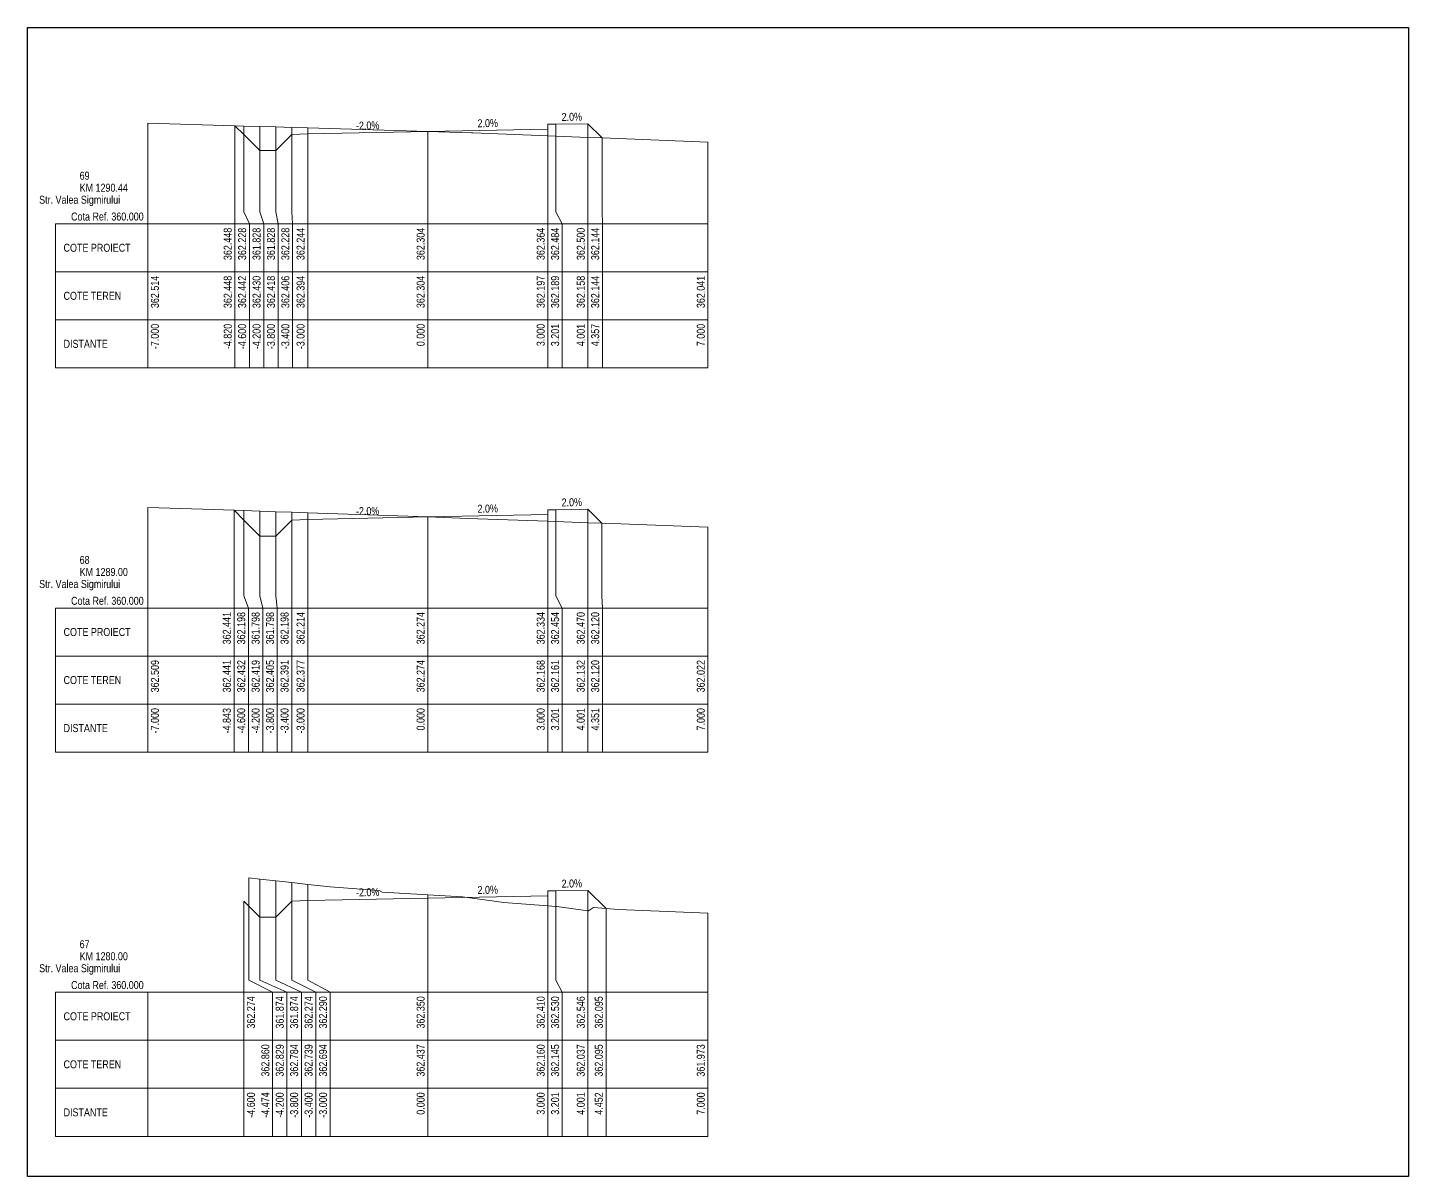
# Model space of a CAD drawing. Extents: x 1 to 634, y 0 to 594.
# Drawn here: x 600 to 634.5, y 0 to 28.7 of the extents above; entities that cross this region are included whole.
import ezdxf
from ezdxf.enums import TextEntityAlignment as Align

# ---------------------------------------------------------------- set-up
doc = ezdxf.new("R2010")
doc.units = 0
doc.header["$MEASUREMENT"] = 0
doc.layers.add('ARD-No Plot', color=1, linetype='Continuous', lineweight=0, plot=False)
for name, color, linetype, lineweight in [('Cartus', 7, 'Continuous', 0), ('DESIGN-TEXT', 7, 'Continuous', 0), ('EXISTING-TEXT', 7, 'Continuous', 0), ('LINES', 7, 'Continuous', 0), ('Text', 7, 'Continuous', 0), ('X-RL', 7, 'Continuous', 0), ('XPLOT-DESIGN', 5, 'Continuous', 0), ('XPLOT-EXISTING', 3, 'Continuous', 0), ('XPLOT-GRADE', 7, 'Continuous', 0), ('XPLOT-KM', 7, 'Continuous', 0), ('XPLOT-TITLE', 7, 'Continuous', 0)]:
    doc.layers.add(name, color=color, linetype=linetype, lineweight=lineweight)
doc.styles.add('$12$$0$Arial', font='arial.ttf', dxfattribs={"width": 0.8})

# ---------------------------------------------------------------- blocks, each defined once
blk = doc.blocks.new('$11$$0$A3_TRANSV_ALIN_TIRENA')
at = {"layer": ''}
blk.add_lwpolyline([(0, 0), (0, 287), (345, 287), (345, 0)], close=True, dxfattribs=at)

msp = doc.modelspace()

# ---------------------------------------------------------------- linework, layer by layer
at = {"layer": 'LINES'}
for p, q in [((603, 24.1), (603, 26.314)), ((603, 24.1), (603, 26.314)), ((605.18, 24.1), (605.18, 26.248)), ((605.18, 24.1), (605.18, 26.248)), ((605.18, 24.1), (605.18, 26.248)), ((605.4, 24.1), (605.4, 26.242)), ((605.4, 24.1), (605.4, 26.242)), ((605.4, 24.1), (605.4, 26.242)), ((605.8, 24.1), (605.8, 26.23)), ((605.8, 24.1), (605.8, 26.23)), ((605.8, 24.1), (605.8, 26.23)), ((613.201, 24.1), (613.201, 26.284)), ((613.201, 24.1), (613.201, 26.284)), ((613.201, 24.1), (613.201, 26.284)), ((614.001, 24.1), (614.001, 26.3)), ((614.001, 24.1), (614.001, 26.3)), ((614.001, 24.1), (614.001, 26.3)), ((606.2, 24.1), (606.2, 26.218)), ((606.2, 24.1), (606.2, 26.218)), ((606.2, 24.1), (606.2, 26.218)), ((606.6, 24.1), (606.6, 26.206)), ((606.6, 24.1), (606.6, 26.206)), ((606.6, 24.1), (606.6, 26.206)), ((607, 24.1), (607, 26.194)), ((607, 24.1), (607, 26.194)), ((607, 24.1), (607, 26.194)), ((610, 24.1), (610, 26.104)), ((610, 24.1), (610, 26.104)), ((610, 24.1), (610, 26.104)), ((613, 24.1), (613, 26.164)), ((613, 24.1), (613, 26.164)), ((613, 24.1), (613, 26.164)), ((614.357, 24.1), (614.357, 25.944)), ((614.357, 24.1), (614.357, 25.944)), ((614.357, 24.1), (614.357, 25.944)), ((617, 24.1), (617, 25.841)), ((617, 24.1), (617, 25.841)), ((603, 23.8), (603, 24.1)), ((603, 23.8), (603, 24.1)), ((605.18, 23.8), (605.18, 24.1)), ((605.18, 23.8), (605.18, 24.1)), ((605.18, 23.8), (605.18, 24.1)), ((605.54, 23.8), (605.4, 24.1)), ((605.54, 23.8), (605.4, 24.1)), ((605.54, 23.8), (605.4, 24.1)), ((605.9, 23.8), (605.8, 24.1)), ((605.9, 23.8), (605.8, 24.1)), ((605.9, 23.8), (605.8, 24.1)), ((606.26, 23.8), (606.2, 24.1)), ((606.26, 23.8), (606.2, 24.1)), ((606.26, 23.8), (606.2, 24.1)), ((606.62, 23.8), (606.6, 24.1)), ((606.62, 23.8), (606.6, 24.1)), ((606.62, 23.8), (606.6, 24.1)), ((607, 23.8), (607, 24.1)), ((607, 23.8), (607, 24.1)), ((607, 23.8), (607, 24.1)), ((610, 23.8), (610, 24.1)), ((610, 23.8), (610, 24.1)), ((610, 23.8), (610, 24.1)), ((613, 23.8), (613, 24.1)), ((613, 23.8), (613, 24.1)), ((613, 23.8), (613, 24.1)), ((613.36, 23.8), (613.201, 24.1)), ((613.36, 23.8), (613.201, 24.1)), ((613.36, 23.8), (613.201, 24.1)), ((614.001, 23.8), (614.001, 24.1)), ((614.001, 23.8), (614.001, 24.1)), ((614.001, 23.8), (614.001, 24.1)), ((614.361, 23.8), (614.357, 24.1)), ((614.361, 23.8), (614.357, 24.1)), ((614.361, 23.8), (614.357, 24.1)), ((617, 23.8), (617, 24.1)), ((617, 23.8), (617, 24.1)), ((600.698, 22.6), (600.698, 23.8)), ((600.698, 23.8), (603, 23.8)), ((603, 20.2), (603, 23.8)), ((603, 20.2), (603, 23.8)), ((603, 20.2), (603, 23.8)), ((603, 23.8), (617, 23.8)), ((605.18, 20.2), (605.18, 23.8)), ((605.18, 20.2), (605.18, 23.8)), ((605.18, 20.2), (605.18, 23.8)), ((605.54, 20.2), (605.54, 23.8)), ((605.54, 20.2), (605.54, 23.8)), ((605.54, 20.2), (605.54, 23.8)), ((605.9, 20.2), (605.9, 23.8)), ((605.9, 20.2), (605.9, 23.8)), ((605.9, 20.2), (605.9, 23.8)), ((606.26, 20.2), (606.26, 23.8)), ((606.26, 20.2), (606.26, 23.8)), ((606.26, 20.2), (606.26, 23.8)), ((606.62, 20.2), (606.62, 23.8)), ((606.62, 20.2), (606.62, 23.8)), ((606.62, 20.2), (606.62, 23.8)), ((607, 20.2), (607, 23.8)), ((607, 20.2), (607, 23.8)), ((607, 20.2), (607, 23.8)), ((610, 20.2), (610, 23.8)), ((610, 20.2), (610, 23.8)), ((610, 20.2), (610, 23.8)), ((613, 20.2), (613, 23.8)), ((613, 20.2), (613, 23.8)), ((613, 20.2), (613, 23.8)), ((613.36, 20.2), (613.36, 23.8)), ((613.36, 20.2), (613.36, 23.8)), ((613.36, 20.2), (613.36, 23.8)), ((614.001, 20.2), (614.001, 23.8)), ((614.001, 20.2), (614.001, 23.8)), ((614.001, 20.2), (614.001, 23.8)), ((614.361, 20.2), (614.361, 23.8)), ((614.361, 20.2), (614.361, 23.8)), ((614.361, 20.2), (614.361, 23.8)), ((617, 20.2), (617, 23.8)), ((617, 20.2), (617, 23.8)), ((617, 20.2), (617, 23.8)), ((600.698, 21.4), (600.698, 22.6)), ((600.698, 22.6), (603, 22.6)), ((603, 22.6), (600.698, 22.6)), ((603, 22.6), (617, 22.6)), ((600.698, 20.2), (600.698, 21.4)), ((600.698, 21.4), (603, 21.4)), ((603, 21.4), (600.698, 21.4)), ((603, 21.4), (617, 21.4)), ((603, 20.2), (600.698, 20.2)), ((603, 20.2), (617, 20.2)), ((603, 14.5), (603, 16.709)), ((603, 14.5), (603, 16.709)), ((605.157, 14.5), (605.157, 16.641)), ((605.157, 14.5), (605.157, 16.641)), ((605.157, 14.5), (605.157, 16.641)), ((605.4, 14.5), (605.4, 16.632)), ((605.4, 14.5), (605.4, 16.632)), ((605.4, 14.5), (605.4, 16.632)), ((605.8, 14.5), (605.8, 16.619)), ((605.8, 14.5), (605.8, 16.619)), ((605.8, 14.5), (605.8, 16.619)), ((606.2, 14.5), (606.2, 16.605)), ((606.2, 14.5), (606.2, 16.605)), ((606.2, 14.5), (606.2, 16.605)), ((606.6, 14.5), (606.6, 16.591)), ((606.6, 14.5), (606.6, 16.591)), ((606.6, 14.5), (606.6, 16.591)), ((607, 14.5), (607, 16.577)), ((607, 14.5), (607, 16.577)), ((607, 14.5), (607, 16.577)), ((613.201, 14.5), (613.201, 16.654)), ((613.201, 14.5), (613.201, 16.654)), ((613.201, 14.5), (613.201, 16.654)), ((614.001, 14.5), (614.001, 16.67)), ((614.001, 14.5), (614.001, 16.67)), ((614.001, 14.5), (614.001, 16.67)), ((610, 14.5), (610, 16.474)), ((610, 14.5), (610, 16.474)), ((610, 14.5), (610, 16.474)), ((613, 14.5), (613, 16.534)), ((613, 14.5), (613, 16.534)), ((613, 14.5), (613, 16.534)), ((614.351, 14.5), (614.351, 16.32)), ((614.351, 14.5), (614.351, 16.32)), ((614.351, 14.5), (614.351, 16.32)), ((617, 14.5), (617, 16.222)), ((617, 14.5), (617, 16.222)), ((603, 14.2), (603, 14.5)), ((603, 14.2), (603, 14.5)), ((605.157, 14.2), (605.157, 14.5)), ((605.157, 14.2), (605.157, 14.5)), ((605.157, 14.2), (605.157, 14.5)), ((605.517, 14.2), (605.4, 14.5)), ((605.517, 14.2), (605.4, 14.5)), ((605.517, 14.2), (605.4, 14.5)), ((605.877, 14.2), (605.8, 14.5)), ((605.877, 14.2), (605.8, 14.5)), ((605.877, 14.2), (605.8, 14.5)), ((606.237, 14.2), (606.2, 14.5)), ((606.237, 14.2), (606.2, 14.5)), ((606.237, 14.2), (606.2, 14.5)), ((606.6, 14.2), (606.6, 14.5)), ((606.6, 14.2), (606.6, 14.5)), ((606.6, 14.2), (606.6, 14.5)), ((607, 14.2), (607, 14.5)), ((607, 14.2), (607, 14.5)), ((607, 14.2), (607, 14.5)), ((610, 14.2), (610, 14.5)), ((610, 14.2), (610, 14.5)), ((610, 14.2), (610, 14.5)), ((613, 14.2), (613, 14.5)), ((613, 14.2), (613, 14.5)), ((613, 14.2), (613, 14.5)), ((613.36, 14.2), (613.201, 14.5)), ((613.36, 14.2), (613.201, 14.5)), ((613.36, 14.2), (613.201, 14.5)), ((614.001, 14.2), (614.001, 14.5)), ((614.001, 14.2), (614.001, 14.5)), ((614.001, 14.2), (614.001, 14.5)), ((614.361, 14.2), (614.351, 14.5)), ((614.361, 14.2), (614.351, 14.5)), ((614.361, 14.2), (614.351, 14.5)), ((617, 14.2), (617, 14.5)), ((617, 14.2), (617, 14.5)), ((600.698, 13), (600.698, 14.2)), ((600.698, 14.2), (603, 14.2)), ((603, 10.6), (603, 14.2)), ((603, 10.6), (603, 14.2)), ((603, 10.6), (603, 14.2)), ((603, 14.2), (617, 14.2)), ((605.157, 10.6), (605.157, 14.2)), ((605.157, 10.6), (605.157, 14.2)), ((605.157, 10.6), (605.157, 14.2)), ((605.517, 10.6), (605.517, 14.2)), ((605.517, 10.6), (605.517, 14.2)), ((605.517, 10.6), (605.517, 14.2)), ((605.877, 10.6), (605.877, 14.2)), ((605.877, 10.6), (605.877, 14.2)), ((605.877, 10.6), (605.877, 14.2)), ((606.237, 10.6), (606.237, 14.2)), ((606.237, 10.6), (606.237, 14.2)), ((606.237, 10.6), (606.237, 14.2)), ((606.6, 10.6), (606.6, 14.2)), ((606.6, 10.6), (606.6, 14.2)), ((606.6, 10.6), (606.6, 14.2)), ((607, 10.6), (607, 14.2)), ((607, 10.6), (607, 14.2)), ((607, 10.6), (607, 14.2)), ((610, 10.6), (610, 14.2)), ((610, 10.6), (610, 14.2)), ((610, 10.6), (610, 14.2)), ((613, 10.6), (613, 14.2)), ((613, 10.6), (613, 14.2)), ((613, 10.6), (613, 14.2)), ((613.36, 10.6), (613.36, 14.2)), ((613.36, 10.6), (613.36, 14.2)), ((613.36, 10.6), (613.36, 14.2)), ((614.001, 10.6), (614.001, 14.2)), ((614.001, 10.6), (614.001, 14.2)), ((614.001, 10.6), (614.001, 14.2)), ((614.361, 10.6), (614.361, 14.2)), ((614.361, 10.6), (614.361, 14.2)), ((614.361, 10.6), (614.361, 14.2)), ((617, 10.6), (617, 14.2)), ((617, 10.6), (617, 14.2)), ((617, 10.6), (617, 14.2)), ((600.698, 11.8), (600.698, 13)), ((600.698, 13), (603, 13)), ((603, 13), (600.698, 13)), ((603, 13), (617, 13)), ((600.698, 10.6), (600.698, 11.8)), ((600.698, 11.8), (603, 11.8)), ((603, 11.8), (600.698, 11.8)), ((603, 11.8), (617, 11.8)), ((603, 10.6), (600.698, 10.6)), ((603, 10.6), (617, 10.6)), ((605.526, 4.9), (605.526, 7.46)), ((605.526, 4.9), (605.526, 7.46)), ((605.8, 4.9), (605.8, 7.429)), ((605.8, 4.9), (605.8, 7.429)), ((605.8, 4.9), (605.8, 7.429)), ((606.2, 4.9), (606.2, 7.384)), ((606.2, 4.9), (606.2, 7.384)), ((606.2, 4.9), (606.2, 7.384)), ((606.6, 4.9), (606.6, 7.339)), ((606.6, 4.9), (606.6, 7.339)), ((606.6, 4.9), (606.6, 7.339)), ((607, 4.9), (607, 7.294)), ((607, 4.9), (607, 7.294)), ((607, 4.9), (607, 7.294)), ((610, 4.9), (610, 7.037)), ((610, 4.9), (610, 7.037)), ((610, 4.9), (610, 7.037)), ((613, 4.9), (613, 7.01)), ((613, 4.9), (613, 7.01)), ((613, 4.9), (613, 7.01)), ((613.201, 4.9), (613.201, 7.13)), ((613.201, 4.9), (613.201, 7.13)), ((613.201, 4.9), (613.201, 7.13)), ((614.001, 4.9), (614.001, 7.146)), ((614.001, 4.9), (614.001, 7.146)), ((614.001, 4.9), (614.001, 7.146)), ((605.4, 4.9), (605.4, 6.874)), ((614.452, 4.9), (614.452, 6.695)), ((614.452, 4.9), (614.452, 6.695)), ((614.452, 4.9), (614.452, 6.695)), ((617, 4.9), (617, 6.573)), ((617, 4.9), (617, 6.573)), ((605.4, 4.6), (605.4, 4.9)), ((606.12, 4.6), (605.526, 4.9)), ((606.12, 4.6), (605.526, 4.9)), ((606.48, 4.6), (605.8, 4.9)), ((606.48, 4.6), (605.8, 4.9)), ((606.48, 4.6), (605.8, 4.9)), ((606.84, 4.6), (606.2, 4.9)), ((606.84, 4.6), (606.2, 4.9)), ((606.84, 4.6), (606.2, 4.9)), ((607.2, 4.6), (606.6, 4.9)), ((607.2, 4.6), (606.6, 4.9)), ((607.2, 4.6), (606.6, 4.9)), ((607.56, 4.6), (607, 4.9)), ((607.56, 4.6), (607, 4.9)), ((607.56, 4.6), (607, 4.9)), ((610, 4.6), (610, 4.9)), ((610, 4.6), (610, 4.9)), ((610, 4.6), (610, 4.9)), ((613, 4.6), (613, 4.9)), ((613, 4.6), (613, 4.9)), ((613, 4.6), (613, 4.9)), ((613.36, 4.6), (613.201, 4.9)), ((613.36, 4.6), (613.201, 4.9)), ((613.36, 4.6), (613.201, 4.9)), ((614.001, 4.6), (614.001, 4.9)), ((614.001, 4.6), (614.001, 4.9)), ((614.001, 4.6), (614.001, 4.9)), ((614.452, 4.6), (614.452, 4.9)), ((614.452, 4.6), (614.452, 4.9)), ((614.452, 4.6), (614.452, 4.9)), ((617, 4.6), (617, 4.9)), ((617, 4.6), (617, 4.9)), ((600.698, 3.4), (600.698, 4.6)), ((600.698, 4.6), (603, 4.6)), ((603, 1), (603, 4.6)), ((603, 4.6), (617, 4.6)), ((605.4, 1), (605.4, 4.6)), ((606.12, 1), (606.12, 4.6)), ((606.12, 1), (606.12, 4.6)), ((606.48, 1), (606.48, 4.6)), ((606.48, 1), (606.48, 4.6)), ((606.48, 1), (606.48, 4.6)), ((606.84, 1), (606.84, 4.6)), ((606.84, 1), (606.84, 4.6)), ((606.84, 1), (606.84, 4.6)), ((607.2, 1), (607.2, 4.6)), ((607.2, 1), (607.2, 4.6)), ((607.2, 1), (607.2, 4.6)), ((607.56, 1), (607.56, 4.6)), ((607.56, 1), (607.56, 4.6)), ((607.56, 1), (607.56, 4.6)), ((610, 1), (610, 4.6)), ((610, 1), (610, 4.6)), ((610, 1), (610, 4.6)), ((613, 1), (613, 4.6)), ((613, 1), (613, 4.6)), ((613, 1), (613, 4.6)), ((613.36, 1), (613.36, 4.6)), ((613.36, 1), (613.36, 4.6)), ((613.36, 1), (613.36, 4.6)), ((614.001, 1), (614.001, 4.6)), ((614.001, 1), (614.001, 4.6)), ((614.001, 1), (614.001, 4.6)), ((614.452, 1), (614.452, 4.6)), ((614.452, 1), (614.452, 4.6)), ((614.452, 1), (614.452, 4.6)), ((617, 1), (617, 4.6)), ((617, 1), (617, 4.6)), ((617, 1), (617, 4.6)), ((600.698, 2.2), (600.698, 3.4)), ((600.698, 3.4), (603, 3.4)), ((603, 3.4), (600.698, 3.4)), ((603, 3.4), (617, 3.4)), ((600.698, 1), (600.698, 2.2)), ((600.698, 2.2), (603, 2.2)), ((603, 2.2), (600.698, 2.2)), ((603, 2.2), (617, 2.2)), ((603, 1), (600.698, 1)), ((603, 1), (617, 1))]:
    msp.add_line(p, q, dxfattribs=at)
at = {"layer": 'XPLOT-DESIGN'}
for p, q in [((605.18, 26.248), (605.4, 26.028)), ((613, 26.164), (613.001, 26.284)), ((613.001, 26.284), (613.201, 26.284)), ((613.201, 26.284), (614.001, 26.3)), ((614.001, 26.3), (614.357, 25.944)), ((605.4, 26.028), (605.8, 25.628)), ((606.2, 25.628), (606.6, 26.028)), ((606.6, 26.028), (607, 26.044)), ((607, 26.044), (610, 26.104)), ((610, 26.104), (613, 26.164)), ((605.8, 25.628), (606.2, 25.628)), ((605.157, 16.641), (605.4, 16.398)), ((613, 16.534), (613.001, 16.654)), ((613.001, 16.654), (613.201, 16.654)), ((613.201, 16.654), (614.001, 16.67)), ((614.001, 16.67), (614.351, 16.32)), ((605.4, 16.398), (605.8, 15.998)), ((606.2, 15.998), (606.6, 16.398)), ((606.6, 16.398), (607, 16.414)), ((607, 16.414), (610, 16.474)), ((610, 16.474), (613, 16.534)), ((605.8, 15.998), (606.2, 15.998)), ((607, 6.89), (610, 6.95)), ((610, 6.95), (613, 7.01)), ((613, 7.01), (613.001, 7.13)), ((613.001, 7.13), (613.201, 7.13)), ((613.201, 7.13), (614.001, 7.146)), ((614.001, 7.146), (614.452, 6.695)), ((605.4, 6.874), (605.8, 6.474)), ((606.2, 6.474), (606.6, 6.874)), ((606.6, 6.874), (607, 6.89)), ((605.8, 6.474), (606.2, 6.474))]:
    msp.add_line(p, q, dxfattribs=at)
at = {"layer": 'XPLOT-EXISTING'}
for p, q in [((603, 26.314), (603, 26.314)), ((603, 26.314), (605.18, 26.248)), ((605.18, 26.248), (605.4, 26.242)), ((605.4, 26.242), (605.8, 26.23)), ((605.8, 26.23), (606.2, 26.218)), ((606.2, 26.218), (606.6, 26.206)), ((606.6, 26.206), (607, 26.194)), ((607, 26.194), (610, 26.104)), ((610, 26.104), (610, 26.104)), ((610, 26.104), (611.093, 26.071)), ((611.093, 26.071), (611.098, 26.071)), ((611.098, 26.071), (611.101, 26.071)), ((611.101, 26.071), (611.121, 26.07)), ((611.121, 26.07), (613, 25.997)), ((613, 25.997), (613.201, 25.989)), ((613.201, 25.989), (614.001, 25.958)), ((614.001, 25.958), (614.357, 25.944)), ((614.357, 25.944), (617, 25.841)), ((603, 16.709), (603, 16.709)), ((603, 16.709), (604.37, 16.668)), ((604.37, 16.668), (605.157, 16.641)), ((605.157, 16.641), (605.4, 16.632)), ((605.4, 16.632), (605.8, 16.619)), ((605.8, 16.619), (606.2, 16.605)), ((606.2, 16.605), (606.6, 16.591)), ((606.6, 16.591), (607, 16.577)), ((607, 16.577), (610, 16.474)), ((610, 16.474), (610, 16.474)), ((610, 16.474), (611.002, 16.439)), ((611.002, 16.439), (613, 16.368)), ((613, 16.368), (613.201, 16.361)), ((613.201, 16.361), (614.001, 16.332)), ((614.001, 16.332), (614.351, 16.32)), ((614.351, 16.32), (614.826, 16.303)), ((614.826, 16.303), (617, 16.222)), ((605.526, 7.46), (605.8, 7.429)), ((605.8, 7.429), (606.2, 7.384)), ((606.2, 7.384), (606.6, 7.339)), ((606.6, 7.339), (607, 7.294)), ((607, 7.294), (607.557, 7.231)), ((607.557, 7.231), (608.783, 7.142)), ((608.783, 7.142), (608.859, 7.097)), ((608.859, 7.097), (609.866, 7.046)), ((609.866, 7.046), (610, 7.037)), ((610, 7.037), (610, 7.037)), ((610, 7.037), (610.866, 6.983)), ((610.866, 6.983), (611.9, 6.839)), ((611.9, 6.839), (613, 6.76)), ((613, 6.76), (613.201, 6.745)), ((613.201, 6.745), (613.225, 6.744)), ((613.225, 6.744), (614.001, 6.637)), ((614.001, 6.637), (614.018, 6.635)), ((614.018, 6.635), (614.136, 6.721)), ((614.136, 6.721), (614.452, 6.695)), ((614.452, 6.695), (614.764, 6.67)), ((614.764, 6.67), (617, 6.573)), ((617, 6.573), (617, 6.573))]:
    msp.add_line(p, q, dxfattribs=at)

# ---------------------------------------------------------------- block references
at = {"layer": 'Cartus', "xscale": 0.1, "yscale": 0.1, "zscale": 0.1}
msp.add_blockref('$11$$0$A3_TRANSV_ALIN_TIRENA', (600, 0), dxfattribs=at)

# ---------------------------------------------------------------- texts
at = {"layer": 'ARD-No Plot', "style": '$12$$0$Arial', "width": 0.8}
for p in [(601.3, 24.3), (601.3, 14.7), (601.3, 5.1)]:
    msp.add_text('Str. Valea Sigmirului', height=0.2, dxfattribs=at).set_placement(p, align=Align.CENTER)
at = {"layer": 'DESIGN-TEXT', "style": '$12$$0$Arial', "width": 0.8}
for s, p in [('362.448', (605.1, 23.7)), ('362.228', (605.46, 23.7)), ('361.828', (605.82, 23.7)), ('361.828', (606.18, 23.7)), ('362.228', (606.54, 23.7)), ('362.244', (606.92, 23.7)), ('362.304', (609.92, 23.7)), ('362.364', (612.92, 23.7)), ('362.484', (613.28, 23.7)), ('362.500', (613.921, 23.7)), ('362.144', (614.281, 23.7)), ('362.441', (605.077, 14.1)), ('362.198', (605.437, 14.1)), ('361.798', (605.797, 14.1)), ('361.798', (606.157, 14.1)), ('362.198', (606.52, 14.1)), ('362.214', (606.92, 14.1)), ('362.274', (609.92, 14.1)), ('362.334', (612.92, 14.1)), ('362.454', (613.28, 14.1)), ('362.470', (613.921, 14.1)), ('362.120', (614.281, 14.1)), ('362.274', (605.68, 4.5)), ('361.874', (606.4, 4.5)), ('361.874', (606.76, 4.5)), ('362.274', (607.12, 4.5)), ('362.290', (607.48, 4.5)), ('362.350', (609.92, 4.5)), ('362.410', (612.92, 4.5)), ('362.530', (613.28, 4.5)), ('362.546', (613.921, 4.5)), ('362.095', (614.372, 4.5))]:
    msp.add_text(s, height=0.2, rotation=90, dxfattribs=at).set_placement(p, align=Align.RIGHT)
at = {"layer": 'EXISTING-TEXT', "style": '$12$$0$Arial', "width": 0.8}
for s, p in [('362.514', (603.28, 22.5)), ('362.514', (603.28, 22.5)), ('362.448', (605.1, 22.5)), ('362.442', (605.46, 22.5)), ('362.430', (605.82, 22.5)), ('362.418', (606.18, 22.5)), ('362.406', (606.54, 22.5)), ('362.394', (606.92, 22.5)), ('362.304', (609.92, 22.5)), ('362.304', (609.92, 22.5)), ('362.197', (612.92, 22.5)), ('362.189', (613.28, 22.5)), ('362.158', (613.921, 22.5)), ('362.144', (614.281, 22.5)), ('362.041', (616.92, 22.5)), ('362.509', (603.28, 12.9)), ('362.509', (603.28, 12.9)), ('362.441', (605.077, 12.9)), ('362.432', (605.437, 12.9)), ('362.419', (605.797, 12.9)), ('362.405', (606.157, 12.9)), ('362.391', (606.52, 12.9)), ('362.377', (606.92, 12.9)), ('362.274', (609.92, 12.9)), ('362.274', (609.92, 12.9)), ('362.168', (612.92, 12.9)), ('362.161', (613.28, 12.9)), ('362.132', (613.921, 12.9)), ('362.120', (614.281, 12.9)), ('362.022', (616.92, 12.9)), ('362.860', (606.04, 3.3)), ('362.829', (606.4, 3.3)), ('362.784', (606.76, 3.3)), ('362.739', (607.12, 3.3)), ('362.694', (607.48, 3.3)), ('362.437', (609.92, 3.3)), ('362.437', (609.92, 3.3)), ('362.160', (612.92, 3.3)), ('362.145', (613.28, 3.3)), ('362.037', (613.921, 3.3)), ('362.095', (614.372, 3.3)), ('361.973', (616.92, 3.3)), ('361.973', (616.92, 3.3))]:
    msp.add_text(s, height=0.2, rotation=90, dxfattribs=at).set_placement(p, align=Align.RIGHT)
at = {"layer": 'Text', "style": '$12$$0$Arial', "width": 0.8}
for s, p in [('-7.000', (603.28, 21.3)), ('-7.000', (603.28, 21.3)), ('-4.820', (605.1, 21.3)), ('-4.820', (605.1, 21.3)), ('-4.820', (605.1, 21.3)), ('-4.600', (605.46, 21.3)), ('-4.600', (605.46, 21.3)), ('-4.600', (605.46, 21.3)), ('-4.200', (605.82, 21.3)), ('-4.200', (605.82, 21.3)), ('-4.200', (605.82, 21.3)), ('-3.800', (606.18, 21.3)), ('-3.800', (606.18, 21.3)), ('-3.800', (606.18, 21.3)), ('-3.400', (606.54, 21.3)), ('-3.400', (606.54, 21.3)), ('-3.400', (606.54, 21.3)), ('-3.000', (606.92, 21.3)), ('-3.000', (606.92, 21.3)), ('-3.000', (606.92, 21.3)), ('0.000', (609.92, 21.3)), ('0.000', (609.92, 21.3)), ('0.000', (609.92, 21.3)), ('3.000', (612.92, 21.3)), ('3.000', (612.92, 21.3)), ('3.000', (612.92, 21.3)), ('3.201', (613.28, 21.3)), ('3.201', (613.28, 21.3)), ('3.201', (613.28, 21.3)), ('4.001', (613.921, 21.3)), ('4.001', (613.921, 21.3)), ('4.001', (613.921, 21.3)), ('4.357', (614.281, 21.3)), ('4.357', (614.281, 21.3)), ('4.357', (614.281, 21.3)), ('7.000', (616.92, 21.3)), ('7.000', (616.92, 21.3)), ('-7.000', (603.28, 11.7)), ('-7.000', (603.28, 11.7)), ('-4.843', (605.077, 11.7)), ('-4.843', (605.077, 11.7)), ('-4.843', (605.077, 11.7)), ('-4.600', (605.437, 11.7)), ('-4.600', (605.437, 11.7)), ('-4.600', (605.437, 11.7)), ('-4.200', (605.797, 11.7)), ('-4.200', (605.797, 11.7)), ('-4.200', (605.797, 11.7)), ('-3.800', (606.157, 11.7)), ('-3.800', (606.157, 11.7)), ('-3.800', (606.157, 11.7)), ('-3.400', (606.52, 11.7)), ('-3.400', (606.52, 11.7)), ('-3.400', (606.52, 11.7)), ('-3.000', (606.92, 11.7)), ('-3.000', (606.92, 11.7)), ('-3.000', (606.92, 11.7)), ('0.000', (609.92, 11.7)), ('0.000', (609.92, 11.7)), ('0.000', (609.92, 11.7)), ('3.000', (612.92, 11.7)), ('3.000', (612.92, 11.7)), ('3.000', (612.92, 11.7)), ('3.201', (613.28, 11.7)), ('3.201', (613.28, 11.7)), ('3.201', (613.28, 11.7)), ('4.001', (613.921, 11.7)), ('4.001', (613.921, 11.7)), ('4.001', (613.921, 11.7)), ('4.351', (614.281, 11.7)), ('4.351', (614.281, 11.7)), ('4.351', (614.281, 11.7)), ('7.000', (616.92, 11.7)), ('7.000', (616.92, 11.7)), ('-4.600', (605.68, 2.1)), ('-4.474', (606.04, 2.1)), ('-4.474', (606.04, 2.1)), ('-4.200', (606.4, 2.1)), ('-4.200', (606.4, 2.1)), ('-4.200', (606.4, 2.1)), ('-3.800', (606.76, 2.1)), ('-3.800', (606.76, 2.1)), ('-3.800', (606.76, 2.1)), ('-3.400', (607.12, 2.1)), ('-3.400', (607.12, 2.1)), ('-3.400', (607.12, 2.1)), ('-3.000', (607.48, 2.1)), ('-3.000', (607.48, 2.1)), ('-3.000', (607.48, 2.1)), ('0.000', (609.92, 2.1)), ('0.000', (609.92, 2.1)), ('0.000', (609.92, 2.1)), ('3.000', (612.92, 2.1)), ('3.000', (612.92, 2.1)), ('3.000', (612.92, 2.1)), ('3.201', (613.28, 2.1)), ('3.201', (613.28, 2.1)), ('3.201', (613.28, 2.1)), ('4.001', (613.921, 2.1)), ('4.001', (613.921, 2.1)), ('4.001', (613.921, 2.1)), ('4.452', (614.372, 2.1)), ('4.452', (614.372, 2.1)), ('4.452', (614.372, 2.1)), ('7.000', (616.92, 2.1)), ('7.000', (616.92, 2.1))]:
    msp.add_text(s, height=0.2, rotation=90, dxfattribs=at).set_placement(p, align=Align.RIGHT)
at = {"layer": 'X-RL', "style": '$12$$0$Arial', "width": 0.8}
for p in [(602.9, 23.88), (602.9, 14.28), (602.9, 4.68)]:
    msp.add_text('Cota Ref. 360.000', height=0.2, dxfattribs=at).set_placement(p, align=Align.RIGHT)
at = {"layer": 'XPLOT-GRADE', "style": '$12$$0$Arial', "width": 0.8}
for s, p in [('2.0%', (613.599, 26.372)), ('-2.0%', (608.498, 26.154)), ('2.0%', (611.498, 26.214)), ('2.0%', (613.599, 16.742)), ('-2.0%', (608.498, 16.524)), ('2.0%', (611.498, 16.584)), ('2.0%', (611.498, 7.059)), ('2.0%', (613.599, 7.217)), ('-2.0%', (608.498, 6.999))]:
    msp.add_text(s, height=0.2, rotation=1.1458, dxfattribs=at).set_placement(p, align=Align.CENTER)
at = {"layer": 'XPLOT-KM', "style": '$12$$0$Arial', "width": 0.8}
for s, p in [('69', (601.3, 24.9)), ('KM 1290.44', (601.3, 24.6)), ('68', (601.3, 15.3)), ('KM 1289.00', (601.3, 15)), ('67', (601.3, 5.7)), ('KM 1280.00', (601.3, 5.4))]:
    msp.add_text(s, height=0.2, dxfattribs=at).set_placement(p)
at = {"layer": 'XPLOT-TITLE', "style": '$12$$0$Arial', "width": 0.8}
for s, p in [('COTE PROIECT', (600.898, 23.1)), ('COTE TEREN', (600.898, 21.9)), ('DISTANTE', (600.898, 20.7)), ('COTE PROIECT', (600.898, 13.5)), ('COTE TEREN', (600.898, 12.3)), ('DISTANTE', (600.898, 11.1)), ('COTE PROIECT', (600.898, 3.9)), ('COTE TEREN', (600.898, 2.7)), ('DISTANTE', (600.898, 1.5))]:
    msp.add_text(s, height=0.2, dxfattribs=at).set_placement(p)

doc.saveas('drawing.dxf')
